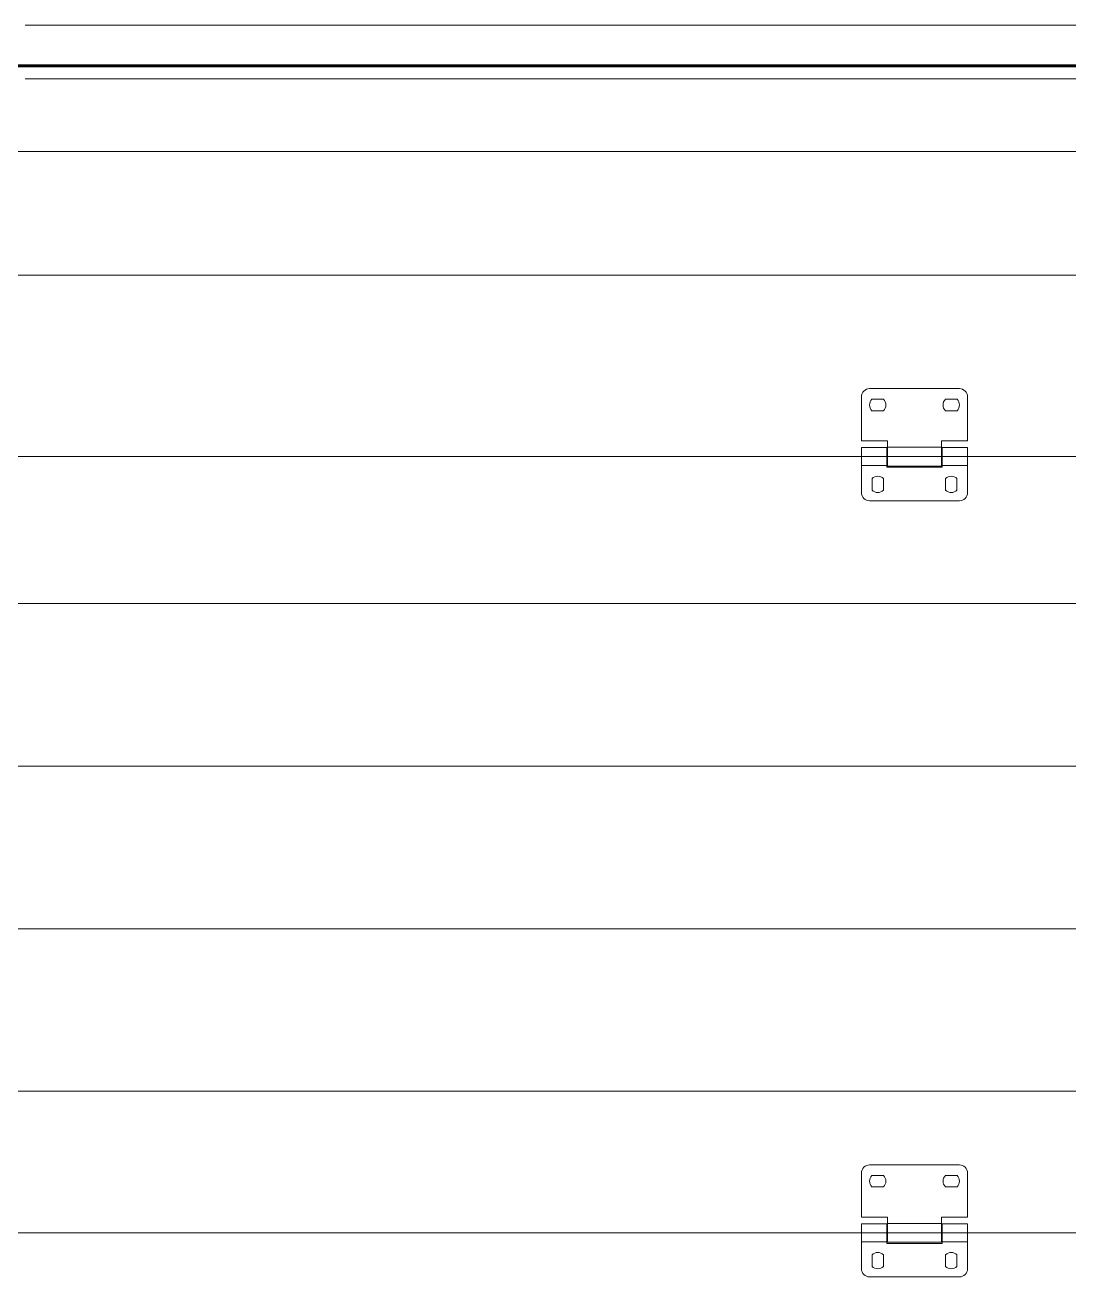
# Model space of a CAD drawing. Header units: millimetres. Extents: x 0 to 840, y 0 to 594.
# Drawn here: x 68.79 to 107.13, y 493.76 to 539.73 of the extents above; entities that cross this region are included whole.
import ezdxf

# ---------------------------------------------------------------- set-up
doc = ezdxf.new("R2010")
doc.units = ezdxf.units.MM
for name, pattern in [('K5LT_BASIC', [0]), ('K5LT_DASHED', [6, 4, -2]), ('K5LT_THIN', [0]), ('K5LT_THIN_INCLUDED_TO_HATCHING', [0])]:
    doc.linetypes.add(name, pattern=pattern)
doc.layers.add('Системный слой', color=7, linetype='Continuous')

# ---------------------------------------------------------------- blocks, each defined once
blk = doc.blocks.new('U133')
at = {"layer": 'Системный слой', "color": 7, "linetype": 'K5LT_THIN', "lineweight": 18}
for p, q in [((103.11, 526.377), (99.81, 526.377)), ((99.51, 526.077), (99.51, 524.457)), ((100.324, 525.987), (99.896, 525.987)), ((103.024, 525.987), (102.596, 525.987)), ((103.41, 524.457), (103.41, 526.077)), ((99.896, 525.567), (100.324, 525.567)), ((102.596, 525.567), (103.024, 525.567)), ((99.51, 524.457), (100.47, 524.457)), ((100.44, 524.211), (99.51, 524.211)), ((99.51, 523.551), (99.51, 524.211)), ((100.44, 524.211), (100.44, 523.551)), ((100.47, 524.091), (100.44, 524.091)), ((100.47, 524.457), (100.47, 524.226)), ((100.47, 523.536), (100.47, 524.226)), ((102.45, 524.226), (100.47, 524.226)), ((102.45, 524.457), (103.41, 524.457)), ((102.45, 524.226), (102.45, 524.457)), ((102.45, 524.226), (102.45, 523.536)), ((102.48, 524.091), (102.45, 524.091)), ((102.48, 523.551), (102.48, 524.211)), ((103.41, 524.211), (102.48, 524.211)), ((103.41, 523.551), (103.41, 524.211)), ((100.47, 523.671), (100.44, 523.671)), ((102.48, 523.671), (102.45, 523.671)), ((100.44, 523.551), (99.51, 523.551)), ((99.51, 522.561), (99.51, 523.551)), ((100.44, 523.551), (100.44, 523.491)), ((100.44, 523.491), (102.48, 523.491)), ((102.45, 523.536), (100.47, 523.536)), ((103.41, 523.551), (102.48, 523.551)), ((102.48, 523.491), (102.48, 523.551)), ((103.41, 522.561), (103.41, 523.551)), ((99.9, 523.075), (99.9, 522.647)), ((100.32, 522.647), (100.32, 523.075)), ((102.6, 523.075), (102.6, 522.647)), ((103.02, 522.647), (103.02, 523.075)), ((103.11, 522.261), (99.81, 522.261))]:
    blk.add_line(p, q, dxfattribs=at)
for centre, start, end in [((99.81, 526.077), 90, 180), ((103.11, 526.077), 0, 90), ((100.11, 525.777), 135.573, 224.427), ((100.11, 525.777), 315.573, 44.427), ((102.81, 525.777), 135.573, 224.427), ((102.81, 525.777), 315.573, 44.427), ((100.11, 522.861), 45.573, 134.427), ((102.81, 522.861), 45.573, 134.427), ((100.11, 522.861), 225.573, 314.427), ((102.81, 522.861), 225.573, 314.427), ((99.81, 522.561), 180, 270), ((103.11, 522.561), 270, 0)]:
    blk.add_arc(centre, 0.3, start, end, dxfattribs=at)
blk = doc.blocks.new('U134')
at = {"layer": 'Системный слой', "color": 7, "linetype": 'K5LT_THIN', "lineweight": 18}
for p, q in [((103.11, 497.877), (99.81, 497.877)), ((99.51, 497.577), (99.51, 495.957)), ((100.324, 497.487), (99.896, 497.487)), ((103.024, 497.487), (102.596, 497.487)), ((103.41, 495.957), (103.41, 497.577)), ((99.896, 497.067), (100.324, 497.067)), ((102.596, 497.067), (103.024, 497.067)), ((99.51, 495.957), (100.47, 495.957)), ((100.44, 495.711), (99.51, 495.711)), ((99.51, 495.051), (99.51, 495.711)), ((100.44, 495.711), (100.44, 495.051)), ((100.47, 495.591), (100.44, 495.591)), ((100.47, 495.957), (100.47, 495.726)), ((100.47, 495.036), (100.47, 495.726)), ((102.45, 495.726), (100.47, 495.726)), ((102.45, 495.957), (103.41, 495.957)), ((102.45, 495.726), (102.45, 495.957)), ((102.45, 495.726), (102.45, 495.036)), ((102.48, 495.591), (102.45, 495.591)), ((102.48, 495.051), (102.48, 495.711)), ((103.41, 495.711), (102.48, 495.711)), ((103.41, 495.051), (103.41, 495.711)), ((100.47, 495.171), (100.44, 495.171)), ((102.48, 495.171), (102.45, 495.171)), ((100.44, 495.051), (99.51, 495.051)), ((99.51, 494.061), (99.51, 495.051)), ((100.44, 495.051), (100.44, 494.991)), ((100.44, 494.991), (102.48, 494.991)), ((102.45, 495.036), (100.47, 495.036)), ((103.41, 495.051), (102.48, 495.051)), ((102.48, 494.991), (102.48, 495.051)), ((103.41, 494.061), (103.41, 495.051)), ((99.9, 494.575), (99.9, 494.147)), ((100.32, 494.147), (100.32, 494.575)), ((102.6, 494.575), (102.6, 494.147)), ((103.02, 494.147), (103.02, 494.575)), ((103.11, 493.761), (99.81, 493.761))]:
    blk.add_line(p, q, dxfattribs=at)
for centre, start, end in [((99.81, 497.577), 90, 180), ((103.11, 497.577), 0, 90), ((100.11, 497.277), 135.573, 224.427), ((100.11, 497.277), 315.573, 44.427), ((102.81, 497.277), 135.573, 224.427), ((102.81, 497.277), 315.573, 44.427), ((100.11, 494.361), 45.573, 134.427), ((102.81, 494.361), 45.573, 134.427), ((100.11, 494.361), 225.573, 314.427), ((102.81, 494.361), 225.573, 314.427), ((99.81, 494.061), 180, 270), ((103.11, 494.061), 270, 0)]:
    blk.add_arc(centre, 0.3, start, end, dxfattribs=at)

msp = doc.modelspace()

# ---------------------------------------------------------------- linework, layer by layer
at = {"layer": 'Системный слой', "color": 7, "linetype": 'K5LT_THIN_INCLUDED_TO_HATCHING', "lineweight": 18}
for p, q in [((68.78731, 539.72744), (174.58434, 539.72744)), ((68.78731, 537.74744), (174.58434, 537.74744)), ((199.24554, 535.07864), (54.70554, 535.07864)), ((199.24554, 530.54864), (54.70554, 530.54864)), ((199.30671, 523.88124), (54.76671, 523.88124)), ((199.24554, 518.48864), (54.70554, 518.48864)), ((199.24554, 512.51864), (54.70554, 512.51864)), ((199.24554, 506.54864), (54.70554, 506.54864)), ((199.24554, 500.57864), (54.70554, 500.57864)), ((199.24554, 500.57864), (54.70554, 500.57864)), ((54.54015, 495.38124), (199.25843, 495.38124))]:
    msp.add_line(p, q, dxfattribs=at)
at = {"layer": 'Системный слой', "color": 7, "linetype": 'K5LT_DASHED', "lineweight": 18}
msp.add_line((51.52425, 538.22744), (201.52425, 538.22744), dxfattribs=at)
at = {"layer": 'Системный слой', "color": 5, "linetype": 'K5LT_BASIC', "lineweight": 60, "true_color": 0x0000ff}
msp.add_line((51.52425, 538.22744), (201.52425, 538.22744), dxfattribs=at)

# ---------------------------------------------------------------- block references
at = {"layer": 'Системный слой'}
for name in ['U133', 'U134']:
    msp.add_blockref(name, (0, 0), dxfattribs=at)

doc.saveas('drawing.dxf')
